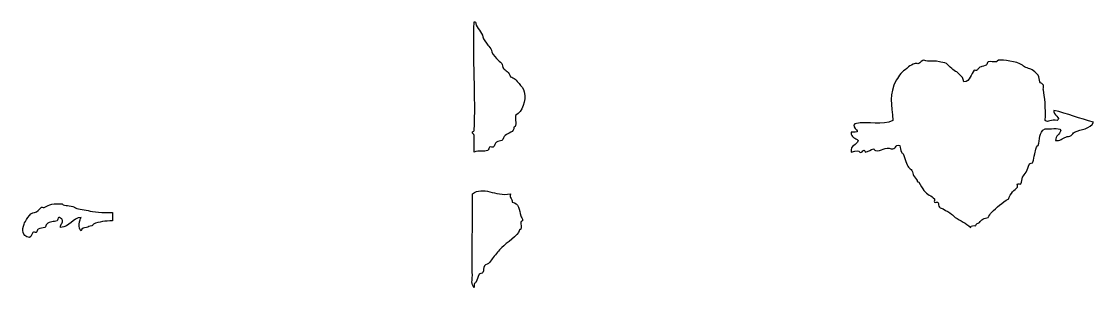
# Model space of a CAD drawing. Header units: centimetres. Extents: x -6.7 to 6.7, y -3.6 to 3.6.
# Drawn here: x -4.94 to 6.74, y -0.34 to 2.57 of the extents above; entities that cross this region are included whole.
import ezdxf

# ---------------------------------------------------------------- set-up
doc = ezdxf.new("R2010")
doc.units = ezdxf.units.CM
doc.header["$MEASUREMENT"] = 0
doc.layers.add('Layer 1', color=7, linetype='Continuous')

msp = doc.modelspace()

# ---------------------------------------------------------------- linework, layer by layer
at = {"layer": 'Layer 1'}
for points, knots in [([(-0.00943, 1.37915), (-0.01041, 1.36259), (-0.02705, 1.36547), (-0.02829, 1.36092), (-0.02829, 1.36092), (-0.03292, 1.34388), (-0.00953, 1.33822), (-0.00943, 1.32446), (-0.00943, 1.32446), (-0.00898, 1.26633), (-0.00977, 1.20214), (-0.00943, 1.14208), (-0.00943, 1.14208), (0.04671, 1.16425), (0.0949, 1.14184), (0.14146, 1.16031), (0.14146, 1.16031), (0.14426, 1.16142), (0.15744, 1.19338), (0.16032, 1.19677), (0.16032, 1.19677), (0.16551, 1.20288), (0.19149, 1.19169), (0.19805, 1.19677), (0.19805, 1.19677), (0.21371, 1.20894), (0.21914, 1.24014), (0.23578, 1.25149), (0.23578, 1.25149), (0.25345, 1.26358), (0.27711, 1.25824), (0.29237, 1.26972), (0.29237, 1.26972), (0.30827, 1.28168), (0.31467, 1.31131), (0.3301, 1.32444), (0.3301, 1.32444), (0.35942, 1.34936), (0.42784, 1.3604), (0.4244, 1.41562), (0.4244, 1.41562), (0.46657, 1.42348), (0.43205, 1.5055), (0.44326, 1.54328), (0.44326, 1.54328), (0.52213, 1.58421), (0.55661, 1.70068), (0.53756, 1.7986), (0.53756, 1.7986), (0.5296, 1.83953), (0.50324, 1.86469), (0.48097, 1.88978), (0.48097, 1.88978), (0.45123, 1.92325), (0.42639, 1.95672), (0.38667, 1.96273), (0.38667, 1.96273), (0.37926, 2.01538), (0.32576, 2.03517), (0.31121, 2.05393), (0.31121, 2.05393), (0.29907, 2.06957), (0.30314, 2.09465), (0.29235, 2.10865), (0.29235, 2.10865), (0.27663, 2.129), (0.25219, 2.14334), (0.23576, 2.16334), (0.23576, 2.16334), (0.2142, 2.18967), (0.18062, 2.228), (0.17917, 2.25454), (0.17917, 2.25454), (0.17809, 2.27446), (0.15173, 2.29375), (0.14144, 2.30926), (0.14144, 2.30926), (0.12136, 2.33955), (0.08646, 2.37099), (0.08485, 2.40044), (0.08485, 2.40044), (0.0822, 2.44912), (0.01683, 2.49889), (0.00939, 2.54633), (0.00939, 2.54633), (0.00831, 2.55744), (0.00659, 2.56792), (-0.00947, 2.56456), (-0.00947, 2.56456), (-0.0252, 2.17878), (0.01152, 1.7319), (-0.00943, 1.37915)], [0, 0, 0, 0, 0.04166667, 0.04166667, 0.04166667, 0.04166667, 0.08333333, 0.08333333, 0.08333333, 0.08333333, 0.125, 0.125, 0.125, 0.125, 0.16666667, 0.16666667, 0.16666667, 0.16666667, 0.20833333, 0.20833333, 0.20833333, 0.20833333, 0.25, 0.25, 0.25, 0.25, 0.29166667, 0.29166667, 0.29166667, 0.29166667, 0.33333333, 0.33333333, 0.33333333, 0.33333333, 0.375, 0.375, 0.375, 0.375, 0.41666667, 0.41666667, 0.41666667, 0.41666667, 0.45833333, 0.45833333, 0.45833333, 0.45833333, 0.5, 0.5, 0.5, 0.5, 0.54166667, 0.54166667, 0.54166667, 0.54166667, 0.58333333, 0.58333333, 0.58333333, 0.58333333, 0.625, 0.625, 0.625, 0.625, 0.66666667, 0.66666667, 0.66666667, 0.66666667, 0.70833333, 0.70833333, 0.70833333, 0.70833333, 0.75, 0.75, 0.75, 0.75, 0.79166667, 0.79166667, 0.79166667, 0.79166667, 0.83333333, 0.83333333, 0.83333333, 0.83333333, 0.875, 0.875, 0.875, 0.875, 0.91666667, 0.91666667, 0.91666667, 0.91666667, 1, 1, 1, 1]), ([(5.32854, 1.90803), (5.40191, 1.91613), (5.40577, 1.99143), (5.4417, 2.03569), (5.4417, 2.03569), (5.49187, 2.02), (5.4753, 2.07003), (5.51716, 2.07215), (5.51716, 2.07215), (5.51703, 2.07215), (5.5687, 2.08673), (5.57375, 2.09038), (5.57375, 2.09038), (5.5788, 2.09406), (5.58851, 2.12541), (5.59261, 2.12684), (5.59261, 2.12684), (5.61952, 2.13623), (5.65846, 2.1225), (5.68693, 2.12684), (5.68693, 2.12684), (5.68825, 2.12705), (5.69122, 2.14433), (5.70579, 2.14507), (5.70579, 2.14507), (5.76384, 2.14803), (5.89645, 2.1356), (5.96984, 2.09035), (5.96984, 2.09035), (5.97638, 2.0863), (5.98688, 2.07297), (5.9887, 2.07212), (5.9887, 2.07212), (6.03127, 2.05209), (6.06403, 2.054), (6.10186, 2.0174), (6.10186, 2.0174), (6.11083, 2.00872), (6.13287, 1.98967), (6.13959, 1.98094), (6.13959, 1.98094), (6.15552, 1.96014), (6.14575, 1.93194), (6.15845, 1.90799), (6.15845, 1.90799), (6.16342, 1.8986), (6.19335, 1.87904), (6.19618, 1.87153), (6.19618, 1.87153), (6.20208, 1.85565), (6.19245, 1.83338), (6.19618, 1.81681), (6.19618, 1.81681), (6.20885, 1.76043), (6.22518, 1.61565), (6.21504, 1.48854), (6.21504, 1.48854), (6.2466, 1.45631), (6.27825, 1.50473), (6.34707, 1.48854), (6.34707, 1.48854), (6.39464, 1.51254), (6.29762, 1.54842), (6.30934, 1.59797), (6.30934, 1.59797), (6.46092, 1.56217), (6.59133, 1.50589), (6.74315, 1.47031), (6.74315, 1.47031), (6.70799, 1.39144), (6.60594, 1.39289), (6.53566, 1.36088), (6.53566, 1.36088), (6.52309, 1.35516), (6.50854, 1.32992), (6.49793, 1.32442), (6.49793, 1.32442), (6.47703, 1.31352), (6.46039, 1.31479), (6.44134, 1.30619), (6.44134, 1.30619), (6.40869, 1.29143), (6.37175, 1.26163), (6.32818, 1.26973), (6.32818, 1.26973), (6.32847, 1.32415), (6.37723, 1.33175), (6.38477, 1.37916), (6.38477, 1.37916), (6.36469, 1.42054), (6.26621, 1.38609), (6.21501, 1.39739), (6.21501, 1.39739), (6.14325, 1.36061), (6.15857, 1.27444), (6.13955, 1.21501), (6.13955, 1.21501), (6.1387, 1.21234), (6.12389, 1.20916), (6.12069, 1.19678), (6.12069, 1.19678), (6.11172, 1.16209), (6.10921, 1.14902), (6.10183, 1.12383), (6.10183, 1.12383), (6.09207, 1.0906), (6.09482, 1.05927), (6.08297, 1.03265), (6.08297, 1.03265), (6.07916, 1.02413), (6.04842, 1.02125), (6.04524, 1.01442), (6.04524, 1.01442), (6.02852, 0.9786), (6.02704, 0.95902), (6.00751, 0.92324), (6.00751, 0.92324), (5.99571, 0.90162), (5.98089, 0.89157), (5.96978, 0.86852), (5.96978, 0.86852), (5.95822, 0.84463), (5.96581, 0.81806), (5.95092, 0.79557), (5.95092, 0.79557), (5.94706, 0.78975), (5.91843, 0.80065), (5.91319, 0.79557), (5.91319, 0.79557), (5.90676, 0.78938), (5.91922, 0.76575), (5.91319, 0.75911), (5.91319, 0.75911), (5.8898, 0.73326), (5.82911, 0.68968), (5.81889, 0.63145), (5.81889, 0.63145), (5.74319, 0.59732), (5.69038, 0.53633), (5.63024, 0.48553), (5.63024, 0.48553), (5.61542, 0.47302), (5.60815, 0.44137), (5.59251, 0.43081), (5.59251, 0.43081), (5.57436, 0.41856), (5.55235, 0.42472), (5.53592, 0.41258), (5.53592, 0.41258), (5.52256, 0.40271), (5.51346, 0.38739), (5.49819, 0.37612), (5.49819, 0.37612), (5.48356, 0.3653), (5.46282, 0.3622), (5.46046, 0.33963), (5.46046, 0.33963), (5.43368, 0.34122), (5.40704, 0.34265), (5.40387, 0.3214), (5.40387, 0.3214), (5.35135, 0.36625), (5.29081, 0.39342), (5.23411, 0.43083), (5.23411, 0.43083), (5.21741, 0.44186), (5.21019, 0.4571), (5.19638, 0.46732), (5.19638, 0.46732), (5.17169, 0.48558), (5.13828, 0.50047), (5.10208, 0.52204), (5.10208, 0.52204), (5.09234, 0.52783), (5.07321, 0.53249), (5.06435, 0.54027), (5.06435, 0.54027), (5.04832, 0.55443), (5.05924, 0.5776), (5.04549, 0.59499), (5.04549, 0.59499), (5.04065, 0.6011), (5.0135, 0.58946), (5.00776, 0.59499), (5.00776, 0.59499), (5.00136, 0.60118), (5.01382, 0.62481), (5.00776, 0.63148), (5.00776, 0.63148), (4.97953, 0.66257), (4.92534, 0.68379), (4.8946, 0.72266), (4.8946, 0.72266), (4.87531, 0.74703), (4.86192, 0.77902), (4.83801, 0.81384), (4.83801, 0.81384), (4.83102, 0.824), (4.82031, 0.81096), (4.81915, 0.83207), (4.81915, 0.83207), (4.81828, 0.84826), (4.7905, 0.87163), (4.78142, 0.88679), (4.78142, 0.88679), (4.77248, 0.90171), (4.77361, 0.92346), (4.76256, 0.94148), (4.76256, 0.94148), (4.75441, 0.95474), (4.73364, 0.96632), (4.72483, 0.97797), (4.72483, 0.97797), (4.70353, 1.0061), (4.69059, 1.0715), (4.66824, 1.12386), (4.66824, 1.12386), (4.66573, 1.12976), (4.65326, 1.12706), (4.64938, 1.14209), (4.64938, 1.14209), (4.64155, 1.17233), (4.63403, 1.18244), (4.63052, 1.21504), (4.63052, 1.21504), (4.57247, 1.22864), (4.59427, 1.16498), (4.53622, 1.17858), (4.53622, 1.17858), (4.47648, 1.20435), (4.42486, 1.14622), (4.36646, 1.16035), (4.36646, 1.16035), (4.36093, 1.16167), (4.33918, 1.17779), (4.3476, 1.17858), (4.3476, 1.17858), (4.31347, 1.1753), (4.29381, 1.14778), (4.2533, 1.14209), (4.2533, 1.14209), (4.25976, 1.14302), (4.24314, 1.17088), (4.23444, 1.16032), (4.23444, 1.16032), (4.23325, 1.15889), (4.20735, 1.12952), (4.19671, 1.14209), (4.19671, 1.14209), (4.17904, 1.16299), (4.16165, 1.16053), (4.10241, 1.14209), (4.10241, 1.14209), (4.08847, 1.22244), (4.16348, 1.21681), (4.17787, 1.26975), (4.17787, 1.26975), (4.14972, 1.29724), (4.09334, 1.29743), (4.10241, 1.36093), (4.10241, 1.36093), (4.25656, 1.34863), (4.08315, 1.40961), (4.14014, 1.45211), (4.14014, 1.45211), (4.29958, 1.48428), (4.43735, 1.42658), (4.55511, 1.4886), (4.55511, 1.4886), (4.5436, 1.65881), (4.50955, 1.77557), (4.59284, 1.92627), (4.59284, 1.92627), (4.62295, 1.98077), (4.65531, 2.02268), (4.706, 2.05393), (4.706, 2.05393), (4.71492, 2.05941), (4.72, 2.06938), (4.72486, 2.07216), (4.72486, 2.07216), (4.74584, 2.0842), (4.76846, 2.10095), (4.80032, 2.10865), (4.80032, 2.10865), (4.81143, 2.11132), (4.8276, 2.10431), (4.83805, 2.10865), (4.83805, 2.10865), (4.8476, 2.11259), (4.87853, 2.15233), (4.89464, 2.14511), (4.89464, 2.14511), (4.95462, 2.11825), (4.96849, 2.15035), (5.0644, 2.12688), (5.0644, 2.12688), (5.07652, 2.12392), (5.1198, 2.1178), (5.13986, 2.10865), (5.13986, 2.10865), (5.14341, 2.10704), (5.17592, 2.06849), (5.19645, 2.05393), (5.19645, 2.05393), (5.21074, 2.0438), (5.23373, 2.01842), (5.25304, 2.01744), (5.25304, 2.01744), (5.2586, 2.01715), (5.28587, 1.9859), (5.29077, 1.98098), (5.29077, 1.98098), (5.30205, 1.96965), (5.326, 1.94983), (5.32854, 1.90803)], [0, 0, 0, 0, 0.0125, 0.0125, 0.0125, 0.0125, 0.025, 0.025, 0.025, 0.025, 0.0375, 0.0375, 0.0375, 0.0375, 0.05, 0.05, 0.05, 0.05, 0.0625, 0.0625, 0.0625, 0.0625, 0.075, 0.075, 0.075, 0.075, 0.0875, 0.0875, 0.0875, 0.0875, 0.1, 0.1, 0.1, 0.1, 0.1125, 0.1125, 0.1125, 0.1125, 0.125, 0.125, 0.125, 0.125, 0.1375, 0.1375, 0.1375, 0.1375, 0.15, 0.15, 0.15, 0.15, 0.1625, 0.1625, 0.1625, 0.1625, 0.175, 0.175, 0.175, 0.175, 0.1875, 0.1875, 0.1875, 0.1875, 0.2, 0.2, 0.2, 0.2, 0.2125, 0.2125, 0.2125, 0.2125, 0.225, 0.225, 0.225, 0.225, 0.2375, 0.2375, 0.2375, 0.2375, 0.25, 0.25, 0.25, 0.25, 0.2625, 0.2625, 0.2625, 0.2625, 0.275, 0.275, 0.275, 0.275, 0.2875, 0.2875, 0.2875, 0.2875, 0.3, 0.3, 0.3, 0.3, 0.3125, 0.3125, 0.3125, 0.3125, 0.325, 0.325, 0.325, 0.325, 0.3375, 0.3375, 0.3375, 0.3375, 0.35, 0.35, 0.35, 0.35, 0.3625, 0.3625, 0.3625, 0.3625, 0.375, 0.375, 0.375, 0.375, 0.3875, 0.3875, 0.3875, 0.3875, 0.4, 0.4, 0.4, 0.4, 0.4125, 0.4125, 0.4125, 0.4125, 0.425, 0.425, 0.425, 0.425, 0.4375, 0.4375, 0.4375, 0.4375, 0.45, 0.45, 0.45, 0.45, 0.4625, 0.4625, 0.4625, 0.4625, 0.475, 0.475, 0.475, 0.475, 0.4875, 0.4875, 0.4875, 0.4875, 0.5, 0.5, 0.5, 0.5, 0.5125, 0.5125, 0.5125, 0.5125, 0.525, 0.525, 0.525, 0.525, 0.5375, 0.5375, 0.5375, 0.5375, 0.55, 0.55, 0.55, 0.55, 0.5625, 0.5625, 0.5625, 0.5625, 0.575, 0.575, 0.575, 0.575, 0.5875, 0.5875, 0.5875, 0.5875, 0.6, 0.6, 0.6, 0.6, 0.6125, 0.6125, 0.6125, 0.6125, 0.625, 0.625, 0.625, 0.625, 0.6375, 0.6375, 0.6375, 0.6375, 0.65, 0.65, 0.65, 0.65, 0.6625, 0.6625, 0.6625, 0.6625, 0.675, 0.675, 0.675, 0.675, 0.6875, 0.6875, 0.6875, 0.6875, 0.7, 0.7, 0.7, 0.7, 0.7125, 0.7125, 0.7125, 0.7125, 0.725, 0.725, 0.725, 0.725, 0.7375, 0.7375, 0.7375, 0.7375, 0.75, 0.75, 0.75, 0.75, 0.7625, 0.7625, 0.7625, 0.7625, 0.775, 0.775, 0.775, 0.775, 0.7875, 0.7875, 0.7875, 0.7875, 0.8, 0.8, 0.8, 0.8, 0.8125, 0.8125, 0.8125, 0.8125, 0.825, 0.825, 0.825, 0.825, 0.8375, 0.8375, 0.8375, 0.8375, 0.85, 0.85, 0.85, 0.85, 0.8625, 0.8625, 0.8625, 0.8625, 0.875, 0.875, 0.875, 0.875, 0.8875, 0.8875, 0.8875, 0.8875, 0.9, 0.9, 0.9, 0.9, 0.9125, 0.9125, 0.9125, 0.9125, 0.925, 0.925, 0.925, 0.925, 0.9375, 0.9375, 0.9375, 0.9375, 0.95, 0.95, 0.95, 0.95, 0.9625, 0.9625, 0.9625, 0.9625, 0.975, 0.975, 0.975, 0.975, 1, 1, 1, 1]), ([(-0.0283, 0.68616), (-0.02512, 0.40091), (-0.03256, 0.04669), (-0.0283, -0.20744), (-0.0283, -0.20744), (-0.02764, -0.24726), (-0.04645, -0.30089), (-0.00944, -0.3351), (-0.00944, -0.3351), (-0.00719, -0.32351), (-0.0124, -0.31007), (-0.00944, -0.29864), (-0.00944, -0.29864), (-0.00521, -0.28226), (0.00575, -0.28787), (0.00942, -0.28041), (0.00942, -0.28041), (0.02717, -0.24435), (0.03059, -0.22474), (0.04715, -0.18923), (0.04715, -0.18923), (0.05017, -0.18275), (0.08049, -0.17873), (0.08488, -0.171), (0.08488, -0.171), (0.09843, -0.14719), (0.08808, -0.11956), (0.10374, -0.09805), (0.10374, -0.09805), (0.11477, -0.08292), (0.1474, -0.07601), (0.16033, -0.06156), (0.16033, -0.06156), (0.17533, -0.04476), (0.18348, -0.02293), (0.19806, -0.00684), (0.19806, -0.00684), (0.23161, 0.03023), (0.25971, 0.0697), (0.29236, 0.10257), (0.29236, 0.10257), (0.33911, 0.14961), (0.47831, 0.23592), (0.48098, 0.28497), (0.48098, 0.28497), (0.48201, 0.30386), (0.49691, 0.29574), (0.49984, 0.3032), (0.49984, 0.3032), (0.5073, 0.32199), (0.49873, 0.35583), (0.49984, 0.37615), (0.49984, 0.37615), (0.50042, 0.387), (0.51884, 0.39729), (0.5187, 0.39438), (0.5187, 0.39438), (0.51992, 0.42208), (0.50494, 0.43121), (0.49984, 0.4491), (0.49984, 0.4491), (0.48309, 0.50765), (0.47851, 0.59346), (0.40554, 0.59499), (0.40554, 0.59499), (0.41327, 0.63894), (0.37109, 0.63465), (0.38668, 0.68619), (0.38668, 0.68619), (0.21642, 0.65536), (0.09182, 0.77926), (-0.0283, 0.68616)], [0, 0, 0, 0, 0.05263158, 0.05263158, 0.05263158, 0.05263158, 0.10526316, 0.10526316, 0.10526316, 0.10526316, 0.15789474, 0.15789474, 0.15789474, 0.15789474, 0.21052632, 0.21052632, 0.21052632, 0.21052632, 0.26315789, 0.26315789, 0.26315789, 0.26315789, 0.31578947, 0.31578947, 0.31578947, 0.31578947, 0.36842105, 0.36842105, 0.36842105, 0.36842105, 0.42105263, 0.42105263, 0.42105263, 0.42105263, 0.47368421, 0.47368421, 0.47368421, 0.47368421, 0.52631579, 0.52631579, 0.52631579, 0.52631579, 0.57894737, 0.57894737, 0.57894737, 0.57894737, 0.63157895, 0.63157895, 0.63157895, 0.63157895, 0.68421053, 0.68421053, 0.68421053, 0.68421053, 0.73684211, 0.73684211, 0.73684211, 0.73684211, 0.78947368, 0.78947368, 0.78947368, 0.78947368, 0.84210526, 0.84210526, 0.84210526, 0.84210526, 0.89473684, 0.89473684, 0.89473684, 0.89473684, 1, 1, 1, 1]), ([(-4.2157, 0.50378), (-4.27714, 0.51712), (-4.33728, 0.52137), (-4.36659, 0.54024), (-4.36659, 0.54024), (-4.41276, 0.57001), (-4.47306, 0.54651), (-4.49862, 0.57673), (-4.49862, 0.57673), (-4.5018, 0.58046), (-4.53069, 0.57607), (-4.53635, 0.57673), (-4.53635, 0.57673), (-4.60779, 0.58501), (-4.67322, 0.55683), (-4.68724, 0.54024), (-4.68724, 0.54024), (-4.69237, 0.53418), (-4.71828, 0.54511), (-4.72497, 0.54024), (-4.72497, 0.54024), (-4.75357, 0.5195), (-4.76527, 0.48732), (-4.80043, 0.48552), (-4.80043, 0.48552), (-4.85374, 0.48282), (-4.9056, 0.37913), (-4.91359, 0.35786), (-4.91359, 0.35786), (-4.93685, 0.296), (-4.94359, 0.22517), (-4.857, 0.21194), (-4.857, 0.21194), (-4.83044, 0.21665), (-4.83557, 0.25202), (-4.81927, 0.26666), (-4.81927, 0.26666), (-4.81292, 0.27238), (-4.78972, 0.26309), (-4.78154, 0.26666), (-4.78154, 0.26666), (-4.77575, 0.2692), (-4.76918, 0.2986), (-4.76268, 0.30315), (-4.76268, 0.30315), (-4.74112, 0.3182), (-4.7095, 0.30783), (-4.68722, 0.32135), (-4.68722, 0.32135), (-4.68037, 0.32553), (-4.67471, 0.35167), (-4.66836, 0.35784), (-4.66836, 0.35784), (-4.63793, 0.38726), (-4.58785, 0.37956), (-4.5552, 0.3943), (-4.5552, 0.3943), (-4.54803, 0.39753), (-4.54575, 0.42819), (-4.53634, 0.43076), (-4.53634, 0.43076), (-4.51882, 0.4356), (-4.51277, 0.41216), (-4.49861, 0.41253), (-4.49861, 0.41253), (-4.48303, 0.36099), (-4.5252, 0.36528), (-4.51747, 0.32133), (-4.51747, 0.32133), (-4.40931, 0.3262), (-4.39637, 0.42309), (-4.29112, 0.43076), (-4.29112, 0.43076), (-4.31102, 0.41182), (-4.33007, 0.30053), (-4.29112, 0.28487), (-4.29112, 0.28487), (-4.28498, 0.31392), (-4.26469, 0.31405), (-4.23453, 0.32133), (-4.23453, 0.32133), (-4.21159, 0.32689), (-4.20535, 0.33295), (-4.17794, 0.33956), (-4.17794, 0.33956), (-4.16281, 0.34321), (-4.16466, 0.35565), (-4.15908, 0.35779), (-4.15908, 0.35779), (-4.09524, 0.38218), (-4.02851, 0.39158), (-3.95159, 0.39425), (-3.95159, 0.39425), (-3.95159, 0.42465), (-3.95159, 0.45505), (-3.95159, 0.48543), (-3.95159, 0.48543), (-4.05195, 0.47544), (-4.16622, 0.49304), (-4.2157, 0.50378)], [0, 0, 0, 0, 0.03846154, 0.03846154, 0.03846154, 0.03846154, 0.07692308, 0.07692308, 0.07692308, 0.07692308, 0.11538462, 0.11538462, 0.11538462, 0.11538462, 0.15384615, 0.15384615, 0.15384615, 0.15384615, 0.19230769, 0.19230769, 0.19230769, 0.19230769, 0.23076923, 0.23076923, 0.23076923, 0.23076923, 0.26923077, 0.26923077, 0.26923077, 0.26923077, 0.30769231, 0.30769231, 0.30769231, 0.30769231, 0.34615385, 0.34615385, 0.34615385, 0.34615385, 0.38461538, 0.38461538, 0.38461538, 0.38461538, 0.42307692, 0.42307692, 0.42307692, 0.42307692, 0.46153846, 0.46153846, 0.46153846, 0.46153846, 0.5, 0.5, 0.5, 0.5, 0.53846154, 0.53846154, 0.53846154, 0.53846154, 0.57692308, 0.57692308, 0.57692308, 0.57692308, 0.61538462, 0.61538462, 0.61538462, 0.61538462, 0.65384615, 0.65384615, 0.65384615, 0.65384615, 0.69230769, 0.69230769, 0.69230769, 0.69230769, 0.73076923, 0.73076923, 0.73076923, 0.73076923, 0.76923077, 0.76923077, 0.76923077, 0.76923077, 0.80769231, 0.80769231, 0.80769231, 0.80769231, 0.84615385, 0.84615385, 0.84615385, 0.84615385, 0.88461538, 0.88461538, 0.88461538, 0.88461538, 0.92307692, 0.92307692, 0.92307692, 0.92307692, 1, 1, 1, 1])]:
    msp.add_open_spline(points, degree=3, knots=knots, dxfattribs=at)

doc.saveas('drawing.dxf')
